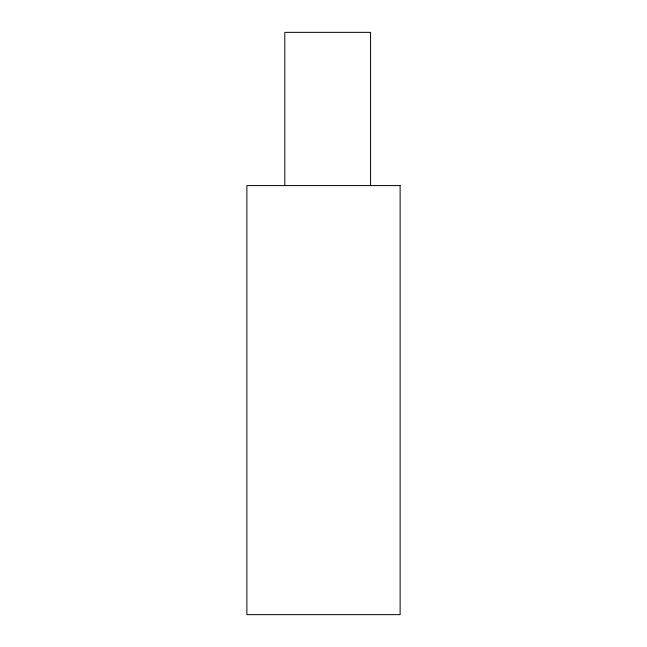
<?xml version="1.0" encoding="UTF-8"?>
<svg xmlns="http://www.w3.org/2000/svg" width="647" height="647" viewBox="0 0 647 647"><rect width="100%" height="100%" fill="white"/><g stroke="black" fill="none" stroke-linecap="round" stroke-linejoin="round"><path stroke-width="0.97" d="M370.569 185.584L370.569 32.35L284.809 32.35L284.809 185.584M400.121 185.584L246.879 185.584L246.879 614.65L400.121 614.65L400.121 185.584"/></g></svg>
